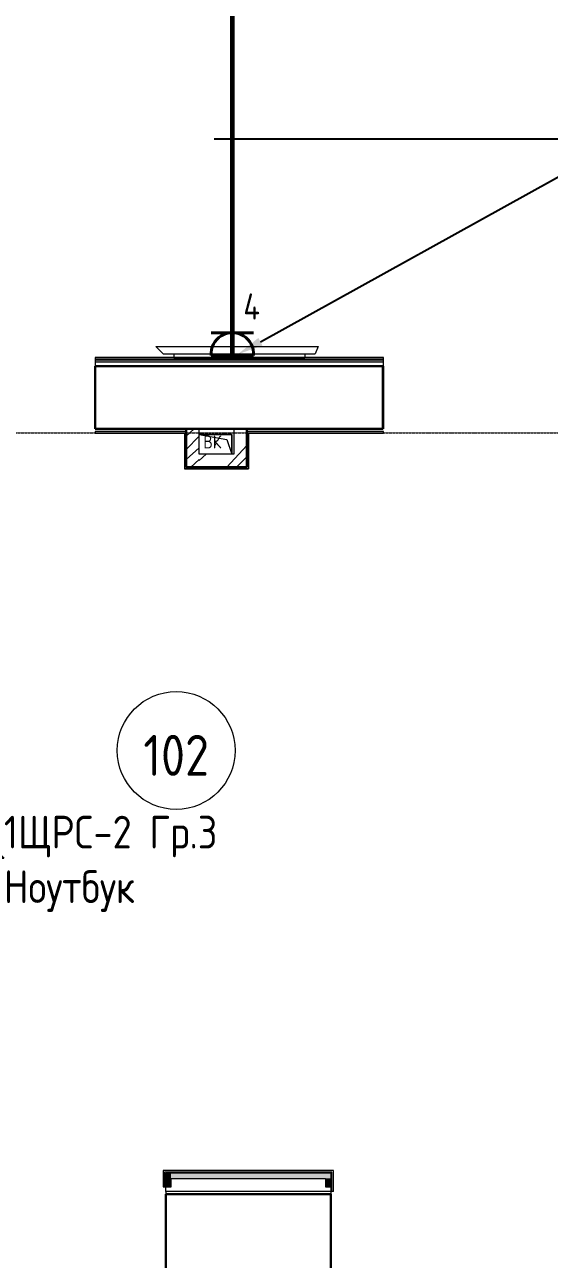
# Model space of a CAD drawing. Header units: millimetres. Extents: x -32 to 417638015, y -35 to 175284279.
# Drawn here: x 416287572 to 416291581, y 175233680 to 175243113 of the extents above; entities that cross this region are included whole.
import ezdxf
from ezdxf import colors
from ezdxf.entities.mleader import LeaderData, LeaderLine
from ezdxf.math import Vec2, Vec3

# ---------------------------------------------------------------- set-up
doc = ezdxf.new("R2010")
doc.units = ezdxf.units.MM
doc.linetypes.add('ADSK_Линия сетки', pattern=[25, 20, -2.5, 0, -2.5])
for name, color, linetype, lineweight in [('_ЭМ_гофра', 5, 'Continuous', 60), ('_ЭМ_ТХобщее_слой', 7, 'Continuous', 30), ('Аннотация', 7, 'Continuous', 18), ('Обобщенные модели', 7, 'Continuous', 18), ('Оси', 253, 'Continuous', 9), ('Перекрытие', 7, 'Continuous', 18), ('Стены внутренние', 7, 'Continuous', 18), ('Стены несущие', 7, 'Continuous', 30), ('Стены отделка', 7, 'Continuous', 30), ('Стены штриховка', 7, 'Continuous', 9), ('ТХ', 5, 'Continuous', 0), ('ШТРИХОВКА', 252, 'Continuous', 15), ('ЭМ', 5, 'Continuous', 40), ('ЭОМ_Кабель Быт. розеток', 5, 'Continuous', 30)]:
    doc.layers.add(name, color=color, linetype=linetype, lineweight=lineweight)
doc.layers.add('_ЭМ_Надписи', color=7, linetype='Continuous')
doc.layers.add('ЭОМ_Лотки рабочие', color=5, linetype='Continuous')
doc.layers.add('Линии', color=7, linetype='Continuous', lineweight=9, true_color=0x00a600)
doc.styles.add('GOST Common', font='GOST_Common.ttf', dxfattribs={"width": 0.9, "height": 349.9999999999996})
doc.styles.add('GOST Common_5', font='GOST_Common.ttf', dxfattribs={"width": 0.9, "height": 200})
doc.styles.add('ЭОМ', font='isocpeur.ttf', dxfattribs={"width": 0.85, "height": 250})
pattern_1 = [(45, (-31496.66335460375, 188.9018102923583), (-269.4076836320746, 269.4076836320746), []), (45, (-31406.86075460375, 188.9018102923583), (-269.4076836320746, 269.4076836320746), []), (45, (-31317.05815460374, 188.9018102923583), (-269.4076836320746, 269.4076836320746), []), (45, (-31227.25535460375, 188.9018102923583), (-269.4076836320746, 269.4076836320746), [])]

# ---------------------------------------------------------------- blocks, each defined once
blk = doc.blocks.new('ТХ 1 этаж.')
at = {"layer": 'ТХ', "color": 252, "true_color": 0x939598}
for p, q in [((31370.0620551598, 7532.731557984953), (31370.0620551598, 7502.731557984953)), ((32370.0620551598, 7502.731557984953), (31370.0620551598, 7502.731557984953)), ((32370.0620551598, 7532.731557984953), (32370.0620551598, 7502.731557984953))]:
    blk.add_line(p, q, dxfattribs=at)
for points in [[(31233.49351266486, 7589.300100479857), (32473.49351266486, 7589.300100479857), (32450.0620551598, 7532.731557984953)], [(31233.49351266486, 7589.300100479857), (31290.0620551598, 7532.731557984953), (32450.0620551598, 7532.731557984953)]]:
    blk.add_lwpolyline(points, dxfattribs=at)
blk = doc.blocks.new('1 этаж')
at = {"layer": 'Стены внутренние', "lineweight": 9}
h = blk.add_hatch(dxfattribs=at)
h.set_pattern_fill('FP_12', color=8, style=0, pattern_type=2)
h.set_pattern_definition([(0, (557.2005734382547, 188.9018102923583), (406.4, 101.6), [33.528, -271.272, 33.528, -271.272, -1625.6]), (0, (557.2005734382547, 188.9018102923583), (406.4, 101.6), [-609.6, 33.528, -576.072, 33.528, -271.272, -711.2]), (0, (557.2005734382547, 188.9018102923583), (406.4, 101.6), [-1524, 33.528, -169.672, 33.528, -474.472]), (120, (709.6005734382488, 239.7018102923575), (-291.1881810244989, 301.1527240979959), [33.52799999999996, -271.2719999999997, 33.52799999999996, -271.2719999999997, -1625.599999999999]), (120, (709.6005734382488, 239.7018102923575), (-291.1881810244989, 301.1527240979959), [-609.5999999999995, 33.52799999999996, -576.0719999999994, 33.52799999999996, -271.2719999999997, -711.1999999999995]), (120, (709.6005734382488, 239.7018102923575), (-291.1881810244989, 301.1527240979959), [-1523.999999999999, 33.52799999999996, -169.6719999999999, 33.52799999999996, -474.4719999999997]), (240, (760.4005734382372, 442.9018102923583), (-115.2118189755009, -402.7527240979958), [33.528, -271.272, 33.528, -271.272, -1625.6]), (240, (760.4005734382372, 442.9018102923583), (-115.2118189755009, -402.7527240979958), [-609.6, 33.528, -576.072, 33.528, -271.272, -711.2]), (240, (760.4005734382372, 442.9018102923583), (-115.2118189755009, -402.7527240979958), [-1524, 33.528, -169.672, 33.528, -474.472])])
h.paths.add_polyline_path([(39466.20057343831, 9024.110918689683), (39466.20057343831, 9039.110918689661), (38271.20057343831, 9039.110918689661), (38271.20057343831, 9024.110918689683), (39210.1576617753, 9024.110918689683)])
h.paths.add_polyline_path([(32876.64180859271, 9024.110918689683), (36671.20057343828, 9024.110918689683), (36671.20057343828, 9039.110918689734), (32191.20057343828, 9039.110918689734), (32191.20057343828, 9024.110918689683)])
h.paths.add_polyline_path([(40496.20057343828, 9024.110918689683), (40623.33106693215, 9024.110918689683), (40623.33106693215, 9039.110918689661), (40496.20057343828, 9039.110918689661)])
h.paths.add_polyline_path([(13876.09424904492, 9024.110918689763), (14200.20057343825, 9024.110918689763), (14200.20057343825, 9039.1109186898), (10503.20057343831, 9039.1109186898), (10503.20057343831, 9024.110918689763), (11764.92229798407, 9024.110918689763)])
h.paths.add_polyline_path([(15800.20057343831, 9024.110918689763), (22012.31671553198, 9024.110918689763), (22012.31671553198, 9039.1109186898), (15800.20057343831, 9039.1109186898)])
h.paths.add_polyline_path([(8900.486175572878, 9024.110918689763), (8903.200573438255, 9024.110918689763), (8903.200573438255, 9039.1109186898), (8121.287109691795, 9039.1109186898), (8121.287109691795, 9024.110918689763), (8598.164371392748, 9024.110918689763)])
h.paths.add_polyline_path([(25487.53997987969, 9024.110918689763), (26114.73465997889, 9024.110918689763), (26114.73465997889, 9039.1109186898), (23912.31671553195, 9039.1109186898), (23912.31671553195, 9024.110918689763), (25375.99474061813, 9024.110918689763)])
h.paths.add_polyline_path([(30671.20057343828, 9024.110918689763), (30671.20057343828, 9039.110918689734), (28054.73465997892, 9039.110918689734), (28054.73465997892, 9024.110918689763), (30237.67686976661, 9024.110918689763)])
h = blk.add_hatch(dxfattribs=at)
h.set_pattern_fill('ANSI34', color=8, scale=20, style=0)
h.set_pattern_definition(pattern_1)
h.paths.add_polyline_path([(24707.20057343825, 8514.110918689734), (24607.20057343828, 8514.110918689734), (24607.20057343828, 8221.54413837806), (24707.20057343825, 8221.54413837806)])
h = blk.add_hatch(dxfattribs=at)
h.set_pattern_fill('ANSI34', color=8, scale=20, style=0)
h.set_pattern_definition(pattern_1)
h.paths.add_polyline_path([(25072.20057343834, 8221.544138378049), (25072.20057343831, 8514.11091868972), (24972.20057343828, 8514.110918689723), (24972.20057343828, 8321.544138378089), (24707.20057343825, 8321.544138378089), (24707.20057343825, 8221.54413837806)])
at = {"layer": 'Стены внутренние'}
for points in [[(24492.62539212898, 2722.133406092869), (24492.62539212898, 2827.133406092993), (24452.62539212898, 2827.133406093037), (24452.62539212898, 2722.133406092869)], [(25672.76223881368, 2787.133406092871), (25712.76223881386, 2787.133406092871), (25712.76223881386, 2827.133406092846), (24492.62539212898, 2827.133406092993), (24492.62539212898, 2787.133406092871), (25487.53997987969, 2787.133406092871)], [(25672.76223881386, 2722.133406092869), (25712.76223881386, 2722.133406092869), (25712.76223881386, 2787.133406092871), (25672.76223881386, 2787.133406092871)]]:
    blk.add_hatch(color=8, dxfattribs=at).paths.add_polyline_path(points)
at = {"layer": 'Линии', "color": 8}
blk.add_circle((24532.04549062392, 6057.076504704542), 450.0000000000006, dxfattribs=at)
at = {"layer": 'Обобщенные модели', "color": 8}
for p, q in [((24707.20057343825, 8471.5441383781), (24957.20057343826, 8471.544138378098)), ((24707.20057343825, 8471.5441383781), (24919.70057343825, 8434.044138378105)), ((24957.20057343826, 8471.544138378098), (24707.20057343825, 8471.5441383781)), ((24919.70057343825, 8434.044138378105), (24957.20057343825, 8321.544138378098)), ((24957.20057343826, 8471.544138378098), (24957.20057343825, 8321.544138378098)), ((24957.20057343825, 8321.544138378098), (24957.20057343826, 8471.544138378098))]:
    blk.add_line(p, q, dxfattribs=at)
for radius, start, end in [(2.500000000000002, 90, 270), (2.500000000000002, 104.9999999999945, 180), (2.499999999999998, 209.9999999999582, 270), (2.500000000000002, 270, 90), (2.499999999999999, 330.0000000000418, 75.00000000000556)]:
    blk.add_arc((24832.20057343825, 8396.5441383781), radius, start, end, dxfattribs=at)
at = {"layer": 'Оси', "color": 8, "linetype": 'ADSK_Линия сетки'}
blk.add_line((-9557.52796469443, 8483.901810291965), (56672.20057343818, 8483.90181029175), dxfattribs=at)
at = {"layer": 'Перекрытие', "color": 8}
for p, q in [((26114.73465997889, 8994.11091868972), (26114.73465997889, 8514.110918689774)), ((26114.73465997889, 8514.110918689774), (26111.73465997886, 8514.110918689774)), ((24452.62539212895, 2687.13340609288), (24452.62539212895, 2722.133406092862))]:
    blk.add_line(p, q, dxfattribs=at)
at = {"layer": 'Стены несущие', "color": 8}
for p, q in [((23912.20057343831, 8994.110918689716), (23912.20057343831, 8514.110918689756)), ((26111.73465997886, 8994.110918689716), (23912.20057343831, 8994.110918689716)), ((26111.73465997886, 8514.110918689687), (26111.73465997886, 8994.110918689716)), ((23912.20057343831, 8514.110918689756), (26111.73465997886, 8514.110918689687)), ((24607.20057343828, 8514.110918689734), (24607.20057343828, 8221.544138378045)), ((25072.20057343834, 8514.11091868972), (25072.20057343834, 8221.544138378045)), ((24607.20057343828, 8221.544138378045), (25072.20057343834, 8221.544138378045)), ((24452.62539212895, 2667.133406092822), (24452.62539212895, 2077.133406092851)), ((25712.7622388138, 2667.133406092822), (24452.62539212895, 2667.133406092822)), ((25712.7622388138, 2077.133406092851), (25712.7622388138, 2667.133406092822))]:
    blk.add_line(p, q, dxfattribs=at)
at = {"layer": 'Стены отделка', "color": 8, "lineweight": 9}
for p, q in [((23912.31671553192, 9059.11091868972), (23912.31671553192, 8994.110918689716)), ((26114.73465997883, 9059.11091868972), (23912.31671553192, 9059.11091868972)), ((26114.73465997883, 8994.110918689716), (26114.73465997883, 9059.11091868972)), ((26111.73465997886, 8994.110918689716), (26114.73465997883, 8994.110918689716)), ((24607.20057343825, 8494.11091868969), (23912.20057343825, 8494.11091868969)), ((23912.20057343825, 8494.11091868969), (23912.20057343825, 8482.110918689694)), ((24707.20057343825, 8321.544138378089), (24707.20057343825, 8514.11091868973)), ((24972.20057343828, 8514.110918689723), (24972.20057343828, 8321.544138378089)), ((26114.73465997883, 8494.11091868969), (25072.20057343837, 8494.11091868969)), ((26114.73465997883, 8482.110918689694), (26114.73465997883, 8494.11091868969)), ((23912.20057343825, 8482.110918689694), (24595.20057343825, 8482.110918689694)), ((24595.20057343825, 8482.110918689694), (24595.20057343828, 8211.544138378082)), ((25084.20057343831, 8482.110918689694), (26114.73465997883, 8482.110918689694)), ((25084.20057343831, 8482.110918689694), (25084.20057343834, 8209.786660134861)), ((24972.20057343837, 8321.544138378162), (24707.20057343825, 8321.544138378089)), ((24597.20057343825, 8209.544138378045), (25084.20057343834, 8209.786660134861)), ((25732.7622388138, 2847.133406092849), (24432.62539212898, 2847.133406092849)), ((24432.62539212898, 2847.133406092849), (24432.62539212898, 2722.13340609286)), ((25732.7622388138, 2687.133406092817), (25732.7622388138, 2847.133406092849)), ((25712.7622388138, 2827.133406092855), (24452.62539212895, 2827.133406092855)), ((24452.62539212895, 2827.133406092855), (24452.62539212895, 2722.13340609286)), ((24492.62539212895, 2787.133406092864), (25672.76223881383, 2787.133406092864)), ((24492.62539212895, 2722.13340609286), (24492.62539212895, 2787.133406092864)), ((25672.76223881383, 2787.133406092864), (25672.76223881383, 2722.13340609286)), ((25712.7622388138, 2827.133406092855), (25712.7622388138, 2667.133406092822)), ((24432.62539212898, 2722.13340609286), (24492.62539212895, 2722.13340609286)), ((25732.7622388138, 2687.133406092817), (24452.62539212895, 2687.133406092886)), ((24452.62539212895, 2687.133406092886), (24452.62539212895, 2667.133406092822)), ((25672.76223881383, 2722.13340609286), (25712.7622388138, 2722.13340609286))]:
    blk.add_line(p, q, dxfattribs=at)
at = {"layer": 'Стены штриховка', "color": 8}
for p, q in [((26114.73465997883, 9048.110918689668), (23912.31671553198, 9048.110918689741)), ((26114.73465997883, 9039.110918689723), (23912.31671553198, 9039.110918689792)), ((26114.73465997883, 9024.110918689745), (23912.31671553192, 9024.110918689745)), ((23912.20057343825, 8484.110918689727), (24597.20057343825, 8484.11091868973)), ((24597.20057343825, 8484.11091868973), (24597.20057343825, 8211.544138378089)), ((25082.20057343831, 8484.110918689727), (26114.73465997883, 8484.110918689727)), ((25082.20057343831, 8484.110918689727), (25082.20057343837, 8211.544138378089)), ((24595.20057343828, 8211.544138378082), (24595.20057343828, 8209.544138378045)), ((24595.20057343828, 8209.544138378045), (24597.20057343825, 8209.544138378045)), ((24597.20057343825, 8211.544138378082), (25082.20057343837, 8211.544138378082)), ((24607.20057344041, 8221.544138378118), (24607.20057344041, 8223.544138378082)), ((24609.20057344041, 8221.544138378118), (24607.20057344041, 8221.544138378118)), ((25721.76223881383, 2836.133406092869), (24443.62539212895, 2836.1334060928)), ((24443.62539212895, 2836.133406092869), (24443.62539212895, 2722.13340609286)), ((25721.76223881383, 2687.133406092817), (25721.76223881383, 2836.1334060928))]:
    blk.add_line(p, q, dxfattribs=at)
at = {"layer": 'ЭОМ_Лотки рабочие'}
blk.add_blockref('ТХ 1 этаж.', (-6856.491728035588, 1554.379405807718), dxfattribs=at)
at = {"layer": 'Аннотация', "color": 8, "style": 'GOST Common_5', "width": 0.9}
blk.add_text('ВК', height=100, dxfattribs=at).set_placement((24738.99113028153, 8364.435319599757))
at = {"layer": 'Аннотация', "color": 8, "lineweight": 9, "insert": (24532.04549062392, 6020.128384445794), "char_height": 312.5000000000001, "width": 520.2111192702771, "attachment_point": 5, "line_spacing_factor": 1.022765581104984, "style": 'GOST Common'}
blk.add_mtext('102', dxfattribs=at)
blk = doc.blocks.new('_ЭМ_ТХ2_1этаж')
at = {"layer": 'ТХ', "color": 252, "true_color": 0x939598}
for p, q in [((142517.952934683, -61660.77971097623), (142517.952934683, -61690.77971097623)), ((143517.952934683, -61660.77971097623), (143517.952934683, -61690.77971097623)), ((143517.952934683, -61690.77971097623), (142517.952934683, -61690.77971097623))]:
    blk.add_line(p, q, dxfattribs=at)
for points in [[(142381.3843921881, -61604.2111684813), (143621.3843921881, -61604.21116848131), (143597.952934683, -61660.77971097623)], [(142381.3843921881, -61604.2111684813), (142437.952934683, -61660.77971097623), (143597.952934683, -61660.77971097623)]]:
    blk.add_lwpolyline(points, dxfattribs=at)
blk = doc.blocks.new('Блок 4 розетки бытов.')
at = {"layer": 'ЭМ', "color": 5}
for p, q in [((0, 0), (-5.820766091346741e-11, 325.9532249087933)), ((-162.7321568817133, 173.5360174413072), (162.73215690098, 173.536017441249)), ((-162.7321568911429, 5.820766091346741e-11), (162.7321568911429, 0))]:
    blk.add_line(p, q, dxfattribs=at)
blk.add_arc((-1.164153218269348e-10, 10.46755168191157), 163.0684657580474, 356.3195877734547, 183.6804122265453, dxfattribs=at)
at = {"layer": 'ЭОМ_Кабель Быт. розеток', "color": 7, "insert": (83.81465314235538, 474.4406314855441), "char_height": 200, "attachment_point": 1, "style": 'ЭОМ'}
blk.add_mtext_dynamic_manual_height_columns('4', width=202.0950565887615, gutter_width=1250, heights=[0], dxfattribs=at)

msp = doc.modelspace()

# ---------------------------------------------------------------- linework, layer by layer
at = {"layer": '_ЭМ_гофра', "linetype": 'ByBlock'}
msp.add_lwpolyline([(416289159.0199397, 175240586.531166), (416289159.0199397, 175243817.1358614)], dxfattribs=at)

# ---------------------------------------------------------------- block references
at = {"layer": '_ЭМ_ТХобщее_слой', "lineweight": 50}
msp.add_blockref('_ЭМ_ТХ2_1этаж', (416146193.7251987, 175302259.5538031), dxfattribs=at)
at = {"layer": 'ШТРИХОВКА'}
msp.add_blockref('1 этаж', (416264198.1010904, 175231510.6631508), dxfattribs=at)
at = {"layer": 'ЭОМ_Кабель Быт. розеток'}
msp.add_blockref('Блок 4 розетки бытов.', (416289159.0199397, 175240585.5311885), dxfattribs=at)

# ---------------------------------------------------------------- leaders
at = {"layer": '_ЭМ_Надписи', "color": 7, "ltscale": 5}
ml = msp.add_multileader_mtext('Standard', dxfattribs=at)
ml.set_content('{\\fGOST Common|b0|i0|c204|p34;\\W0.9;\\C256;1ЩРС-2\\fISOCPEUR|b0|i0|c204|p34;\\W0.85; Гр.7\\P\\pxql;школьный информатор\\P\\fGOST Common|b0|i0|c204|p34;\\W0.9;потолок}', color=1, style='ЭОМ')
ml.set_leader_properties()
ml.build(insert=Vec2(0, 0))
ml.multileader.update_dxf_attribs({"text_left_attachment_type": 6, "text_right_attachment_type": 6, "dogleg_length": 0, "arrow_head_size": 200})
ctx = ml.context
ctx.base_point, ctx.char_height, ctx.arrow_head_size, ctx.landing_gap_size, ctx.plane_origin = Vec3(416292164.573217, 175242237.2446555, -64.26463315267222), 250, 200, 0, Vec3(416264887.6931598, 175255846.6767258, -64.26463315267222)
ctx.left_attachment, ctx.right_attachment = 6, 6
notes = []
notes.append((ctx, [(0, (1, 1, 0), (416292164.573217, 175242237.2446555, -64.26463315267222), (1, 0), 0, [(0, [(416289198.7173066, 175240593.9714546, -64.26463315267222)], 0, [])])]))
ctx.mtext.insert, ctx.mtext.width, ctx.mtext.defined_height, ctx.mtext.flow_direction = Vec3(416292164.573217, 175242537.2446555, -64.26463315267222), 3113.025245752809, 545.6159617257083, 5
ml = msp.add_multileader_mtext('Standard', dxfattribs=at)
ml.set_content('{\\fGOST Common|b0|i0|c204|p34;\\W0.9;\\C256;1ЩРС-2\\fISOCPEUR|b0|i0|c204|p34;\\W0.85; Гр.3\\P\\pxql;Ноутбук}', color=1, style='ЭОМ')
ml.set_leader_properties()
ml.build(insert=Vec2(0, 0))
ml.multileader.update_dxf_attribs({"text_left_attachment_type": 6, "text_right_attachment_type": 6, "dogleg_length": 0, "arrow_head_size": 200})
ctx = ml.context
ctx.base_point, ctx.char_height, ctx.arrow_head_size, ctx.landing_gap_size, ctx.plane_origin = Vec3(416287413.5800825, 175236744.029654, -64.26463315267222), 250, 200, 0, Vec3(416262801.4154986, 175247536.6849641, -64.26463315267222)
ctx.left_attachment, ctx.right_attachment = 6, 6
notes.append((ctx, [(0, (1, 1, 0), (416287413.5800825, 175236744.029654, -64.26463315267222), (1, 0), 0, [(0, [(416285344.2705499, 175238888.7772272, -64.26463315267222)], 0, [])])]))
ctx.mtext.insert, ctx.mtext.width, ctx.mtext.defined_height, ctx.mtext.flow_direction = Vec3(416287413.5800825, 175237069.029654, -64.26463315267222), 2073.809115969734, 545.6159617257083, 5
for ctx, leaders in notes:
    for number, flags, end, landing, length, lines in leaders:
        leader = LeaderData()
        leader.index, (leader.has_last_leader_line, leader.has_dogleg_vector, leader.attachment_direction) = number, flags
        leader.last_leader_point, leader.dogleg_vector, leader.dogleg_length = Vec3(end), Vec3(landing), length
        for number, points, colour, breaks in lines:
            line = LeaderLine()
            line.index, line.vertices, line.color, line.breaks = number, Vec3.list(points), colors.encode_raw_color(colour), breaks
            leader.lines.append(line)
        ctx.leaders.append(leader)

doc.saveas('drawing.dxf')
